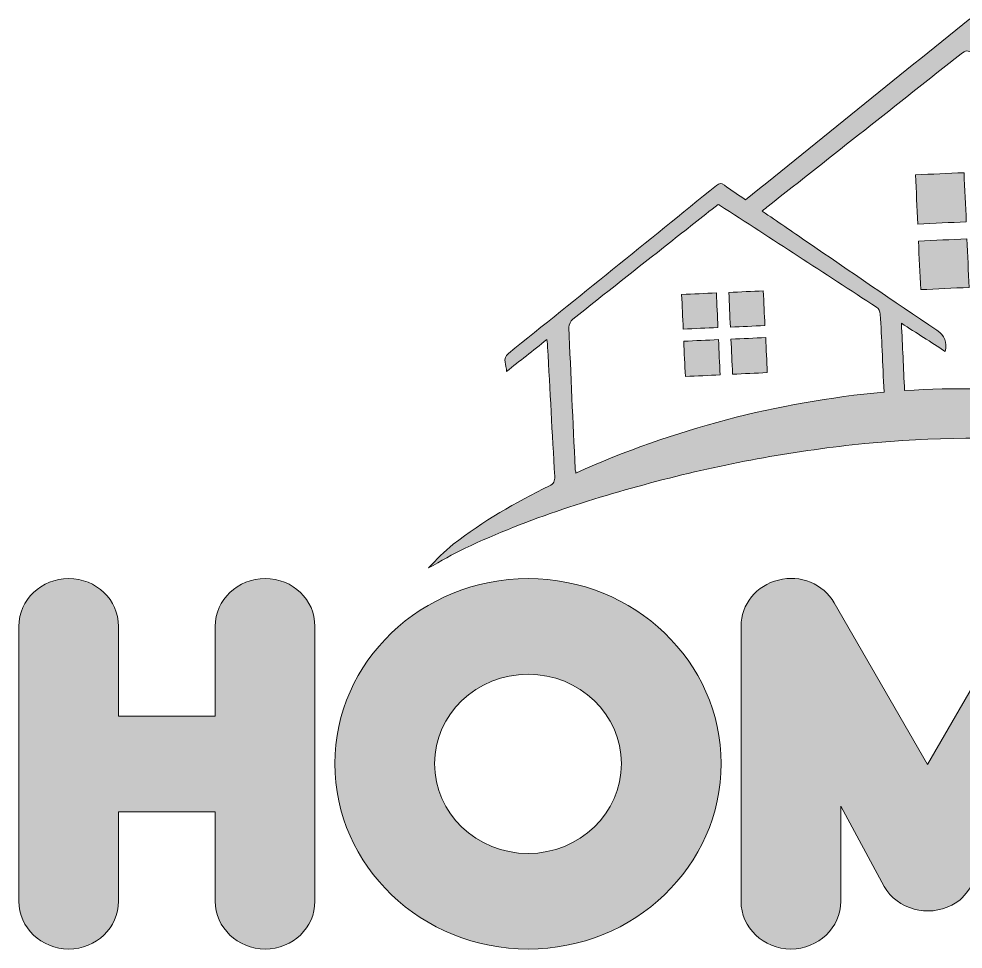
# Model space of a CAD drawing. Header units: inches. Extents: x 28 to 472, y -451 to -49.
# Drawn here: x 28.4 to 249.9, y -267.5 to -49.3 of the extents above; entities that cross this region are included whole.
import ezdxf

# ---------------------------------------------------------------- set-up
doc = ezdxf.new("R2010")
doc.units = ezdxf.units.IN
doc.header["$MEASUREMENT"] = 0
doc.layers.add('Layer 1', color=7, linetype='Continuous')

# ---------------------------------------------------------------- blocks, each defined once
blk = doc.blocks.new('block 10')
at = {"layer": 'Layer 1', "true_color": 0x024d84}
h = blk.add_hatch(color=156, dxfattribs=at)
h.dxf.hatch_style = 2
edge = h.paths.add_edge_path()
edge.add_spline(control_points=[(97.86, -191.77), (97.86, -191.77), (97.86, -256.26), (97.86, -256.26), (97.86, -262.42), (92.72, -267.47), (86.17, -267.47), (79.74, -267.47), (74.48, -262.42), (74.48, -256.26), (74.48, -256.26), (74.48, -235.28), (74.48, -235.28), (74.48, -235.28), (51.79, -235.28), (51.79, -235.28), (51.79, -235.28), (51.79, -256.26), (51.79, -256.26), (51.79, -262.42), (46.53, -267.47), (40.1, -267.47), (33.67, -267.47), (28.41, -262.42), (28.41, -256.26), (28.41, -256.26), (28.41, -191.77), (28.41, -191.77), (28.41, -185.49), (33.67, -180.56), (40.1, -180.56), (46.53, -180.56), (51.79, -185.49), (51.79, -191.77), (51.79, -191.77), (51.79, -212.86), (51.79, -212.86), (51.79, -212.86), (74.48, -212.86), (74.48, -212.86), (74.48, -212.86), (74.48, -191.77), (74.48, -191.77), (74.48, -185.49), (79.74, -180.56), (86.17, -180.56), (92.72, -180.56), (97.86, -185.49), (97.86, -191.77)], knot_values=[0, 0, 0, 0, 1, 1, 1, 2, 2, 2, 3, 3, 3, 4, 4, 4, 5, 5, 5, 6, 6, 6, 7, 7, 7, 8, 8, 8, 9, 9, 9, 10, 10, 10, 11, 11, 11, 12, 12, 12, 13, 13, 13, 14, 14, 14, 15, 15, 15, 16, 16, 16, 16], degree=3, periodic=1)
h = blk.add_hatch(color=156, dxfattribs=at)
h.dxf.hatch_style = 2
edge = h.paths.add_edge_path()
edge.add_spline(control_points=[(147.91, -180.56), (172.81, -180.56), (193.16, -200.07), (193.16, -223.96), (193.16, -247.96), (172.81, -267.47), (147.91, -267.47), (122.89, -267.47), (102.54, -247.96), (102.54, -223.96), (102.54, -200.07), (122.89, -180.56), (147.91, -180.56)], knot_values=[0, 0, 0, 0, 1, 1, 1, 2, 2, 2, 3, 3, 3, 4, 4, 4, 4], degree=3, periodic=1)
edge = h.paths.add_edge_path()
edge.add_spline(control_points=[(169.77, -223.96), (169.77, -212.41), (159.95, -202.99), (147.91, -202.99), (135.75, -202.99), (125.93, -212.41), (125.93, -223.96), (125.93, -235.62), (135.75, -245.04), (147.91, -245.04), (159.95, -245.04), (169.77, -235.62), (169.77, -223.96)], knot_values=[0, 0, 0, 0, 1, 1, 1, 2, 2, 2, 3, 3, 3, 4, 4, 4, 4], degree=3, periodic=1)
h = blk.add_hatch(color=156, dxfattribs=at)
h.dxf.hatch_style = 2
edge = h.paths.add_edge_path()
edge.add_spline(control_points=[(285.42, -191.77), (285.42, -191.77), (285.42, -256.26), (285.42, -256.26), (285.42, -262.42), (280.15, -267.47), (273.72, -267.47), (267.29, -267.47), (262.03, -262.42), (262.03, -256.26), (262.03, -256.26), (262.03, -233.94), (262.03, -233.94), (262.03, -233.94), (251.86, -252.78), (251.86, -252.78), (249.87, -255.25), (249.64, -255.92), (247.3, -257.15), (241.69, -260.07), (234.56, -258.16), (231.4, -252.78), (231.4, -252.78), (221.23, -233.94), (221.23, -233.94), (221.23, -233.94), (221.23, -256.26), (221.23, -256.26), (221.23, -262.42), (215.97, -267.47), (209.54, -267.47), (203.1, -267.47), (197.84, -262.42), (197.84, -256.26), (197.84, -256.26), (197.84, -191.77), (197.84, -191.77), (197.84, -186.61), (201.47, -182.12), (206.61, -180.89), (211.76, -179.55), (217.14, -181.79), (219.71, -186.28), (219.71, -186.28), (241.57, -224.18), (241.57, -224.18), (241.57, -224.18), (263.55, -186.28), (263.55, -186.28), (266.12, -181.79), (271.5, -179.55), (276.65, -180.89), (281.79, -182.12), (285.42, -186.61), (285.42, -191.77)], knot_values=[0, 0, 0, 0, 1, 1, 1, 2, 2, 2, 3, 3, 3, 4, 4, 4, 5, 5, 5, 6, 6, 6, 7, 7, 7, 8, 8, 8, 9, 9, 9, 10, 10, 10, 11, 11, 11, 12, 12, 12, 13, 13, 13, 14, 14, 14, 15, 15, 15, 16, 16, 16, 17, 17, 17, 18, 18, 18, 18], degree=3, periodic=1)
at = {"layer": 'Layer 1', "lineweight": 0}
for points, knots in [([(97.86, -191.77), (97.86, -191.77), (97.86, -256.26), (97.86, -256.26), (97.86, -262.42), (92.72, -267.47), (86.17, -267.47), (79.74, -267.47), (74.48, -262.42), (74.48, -256.26), (74.48, -256.26), (74.48, -235.28), (74.48, -235.28), (74.48, -235.28), (51.79, -235.28), (51.79, -235.28), (51.79, -235.28), (51.79, -256.26), (51.79, -256.26), (51.79, -262.42), (46.53, -267.47), (40.1, -267.47), (33.67, -267.47), (28.41, -262.42), (28.41, -256.26), (28.41, -256.26), (28.41, -191.77), (28.41, -191.77), (28.41, -185.49), (33.67, -180.56), (40.1, -180.56), (46.53, -180.56), (51.79, -185.49), (51.79, -191.77), (51.79, -191.77), (51.79, -212.86), (51.79, -212.86), (51.79, -212.86), (74.48, -212.86), (74.48, -212.86), (74.48, -212.86), (74.48, -191.77), (74.48, -191.77), (74.48, -185.49), (79.74, -180.56), (86.17, -180.56), (92.72, -180.56), (97.86, -185.49), (97.86, -191.77)], [0, 0, 0, 0, 1, 1, 1, 2, 2, 2, 3, 3, 3, 4, 4, 4, 5, 5, 5, 6, 6, 6, 7, 7, 7, 8, 8, 8, 9, 9, 9, 10, 10, 10, 11, 11, 11, 12, 12, 12, 13, 13, 13, 14, 14, 14, 15, 15, 15, 16, 16, 16, 16]), ([(147.91, -180.56), (172.81, -180.56), (193.16, -200.07), (193.16, -223.96), (193.16, -247.96), (172.81, -267.47), (147.91, -267.47), (122.89, -267.47), (102.54, -247.96), (102.54, -223.96), (102.54, -200.07), (122.89, -180.56), (147.91, -180.56)], [0, 0, 0, 0, 1, 1, 1, 2, 2, 2, 3, 3, 3, 4, 4, 4, 4]), ([(285.42, -191.77), (285.42, -191.77), (285.42, -256.26), (285.42, -256.26), (285.42, -262.42), (280.15, -267.47), (273.72, -267.47), (267.29, -267.47), (262.03, -262.42), (262.03, -256.26), (262.03, -256.26), (262.03, -233.94), (262.03, -233.94), (262.03, -233.94), (251.86, -252.78), (251.86, -252.78), (249.87, -255.25), (249.64, -255.92), (247.3, -257.15), (241.69, -260.07), (234.56, -258.16), (231.4, -252.78), (231.4, -252.78), (221.23, -233.94), (221.23, -233.94), (221.23, -233.94), (221.23, -256.26), (221.23, -256.26), (221.23, -262.42), (215.97, -267.47), (209.54, -267.47), (203.1, -267.47), (197.84, -262.42), (197.84, -256.26), (197.84, -256.26), (197.84, -191.77), (197.84, -191.77), (197.84, -186.61), (201.47, -182.12), (206.61, -180.89), (211.76, -179.55), (217.14, -181.79), (219.71, -186.28), (219.71, -186.28), (241.57, -224.18), (241.57, -224.18), (241.57, -224.18), (263.55, -186.28), (263.55, -186.28), (266.12, -181.79), (271.5, -179.55), (276.65, -180.89), (281.79, -182.12), (285.42, -186.61), (285.42, -191.77)], [0, 0, 0, 0, 1, 1, 1, 2, 2, 2, 3, 3, 3, 4, 4, 4, 5, 5, 5, 6, 6, 6, 7, 7, 7, 8, 8, 8, 9, 9, 9, 10, 10, 10, 11, 11, 11, 12, 12, 12, 13, 13, 13, 14, 14, 14, 15, 15, 15, 16, 16, 16, 17, 17, 17, 18, 18, 18, 18]), ([(169.77, -223.96), (169.77, -212.41), (159.95, -202.99), (147.91, -202.99), (135.75, -202.99), (125.93, -212.41), (125.93, -223.96), (125.93, -235.62), (135.75, -245.04), (147.91, -245.04), (159.95, -245.04), (169.77, -235.62), (169.77, -223.96)], [0, 0, 0, 0, 1, 1, 1, 2, 2, 2, 3, 3, 3, 4, 4, 4, 4])]:
    blk.add_open_spline(points, degree=3, knots=knots, dxfattribs=at)
blk = doc.blocks.new('block 12')
at = {"layer": 'Layer 1', "true_color": 0xca0c32}
h = blk.add_hatch(color=242, dxfattribs=at)
h.dxf.hatch_style = 2
edge = h.paths.add_edge_path()
edge.add_spline(control_points=[(357.99, -167.53), (355.72, -166.62), (353.47, -165.65), (351.17, -164.8), (348.87, -163.94), (346.55, -163.15), (344.21, -162.41), (321.41, -155.18), (298.09, -150.52), (274.24, -148.54), (258.45, -147.24), (242.67, -147.32), (226.91, -148.89), (210.92, -150.48), (195.15, -153.31), (179.59, -157.34), (163.68, -161.47), (148.05, -166.42), (133.13, -173.41), (130.18, -174.78), (127.39, -176.49), (124.53, -178.05), (126.32, -176.08), (128.22, -174.17), (130.32, -172.52), (137.28, -167.05), (144.95, -162.71), (152.86, -158.8), (153.89, -158.29), (154.19, -157.72), (154.13, -156.59), (153.53, -146.49), (153.01, -136.38), (152.46, -126.28), (152.43, -125.78), (152.37, -125.27), (152.29, -124.49), (148.98, -127.1), (145.91, -129.52), (142.83, -131.95), (142.85, -130.46), (141.71, -129), (143.27, -127.75), (159.56, -114.63), (175.82, -101.5), (192.07, -88.34), (192.75, -87.79), (193.21, -87.75), (193.93, -88.27), (195.55, -89.47), (197.24, -90.56), (198.9, -91.69), (216.51, -77.49), (234, -63.37), (251.49, -49.26), (258.49, -54.06), (265.37, -58.76), (272.24, -63.47), (289.46, -75.24), (306.68, -87.01), (323.89, -98.79), (324.34, -99.11), (325, -99.51), (325.07, -99.95), (325.27, -101.44), (325.26, -102.97), (325.34, -104.74), (320.38, -101.52), (315.69, -98.48), (310.73, -95.28), (310.78, -96.23), (310.8, -96.81), (310.83, -97.38), (311.55, -112.97), (312.29, -128.57), (312.95, -144.17), (313.01, -145.59), (313.54, -146.1), (314.81, -146.5), (327.6, -150.6), (339.94, -155.73), (351.45, -162.7), (353.78, -164.11), (355.98, -165.74), (358.24, -167.27), (358.16, -167.36), (358.07, -167.44), (357.99, -167.53)], knot_values=[0, 0, 0, 0, 1, 1, 1, 2, 2, 2, 3, 3, 3, 4, 4, 4, 5, 5, 5, 6, 6, 6, 7, 7, 7, 8, 8, 8, 9, 9, 9, 10, 10, 10, 11, 11, 11, 12, 12, 12, 13, 13, 13, 14, 14, 14, 15, 15, 15, 16, 16, 16, 17, 17, 17, 18, 18, 18, 19, 19, 19, 20, 20, 20, 21, 21, 21, 22, 22, 22, 23, 23, 23, 24, 24, 24, 25, 25, 25, 26, 26, 26, 27, 27, 27, 28, 28, 28, 29, 29, 29, 29], degree=3, periodic=1)
edge = h.paths.add_edge_path()
edge.add_spline(control_points=[(213.22, -101.49), (223.4, -108.45), (233.53, -115.47), (243.79, -122.3), (245.77, -123.61), (246.07, -125.08), (245.76, -127.28), (242.34, -125.08), (239.01, -122.94), (235.47, -120.67), (235.72, -126.05), (235.95, -131.16), (236.2, -136.46), (259.88, -134.88), (283.09, -137.58), (306.14, -143.84), (306.15, -143.19), (306.18, -142.69), (306.16, -142.2), (305.4, -125.64), (304.62, -109.09), (303.89, -92.54), (303.84, -91.26), (303.43, -90.48), (302.32, -89.76), (285.61, -78.98), (268.93, -68.16), (252.27, -57.29), (251.12, -56.54), (250.47, -56.65), (249.45, -57.46), (234.39, -69.4), (219.3, -81.29), (204.21, -93.19), (203.8, -93.52), (203.41, -93.86), (202.8, -94.36), (206.39, -96.82), (209.81, -99.16), (213.22, -101.49)], knot_values=[0, 0, 0, 0, 1, 1, 1, 2, 2, 2, 3, 3, 3, 4, 4, 4, 5, 5, 5, 6, 6, 6, 7, 7, 7, 8, 8, 8, 9, 9, 9, 10, 10, 10, 11, 11, 11, 12, 12, 12, 13, 13, 13, 13], degree=3, periodic=1)
edge = h.paths.add_edge_path()
edge.add_spline(control_points=[(230.93, -127.06), (230.8, -124.22), (230.71, -121.38), (230.5, -118.55), (230.46, -117.97), (230.11, -117.21), (229.65, -116.91), (217.39, -108.9), (205.1, -100.93), (192.82, -92.96), (192.74, -92.91), (192.64, -92.89), (192.44, -92.81), (188.67, -95.78), (184.85, -98.78), (181.04, -101.79), (173.48, -107.76), (165.91, -113.72), (158.38, -119.73), (157.88, -120.13), (157.41, -120.98), (157.44, -121.6), (157.89, -132.67), (158.41, -143.74), (158.93, -154.81), (158.94, -155.09), (159.02, -155.36), (159.1, -155.79), (182.14, -145.46), (206.15, -139.16), (231.38, -136.8), (231.22, -133.4), (231.08, -130.23), (230.93, -127.06)], knot_values=[0, 0, 0, 0, 1, 1, 1, 2, 2, 2, 3, 3, 3, 4, 4, 4, 5, 5, 5, 6, 6, 6, 7, 7, 7, 8, 8, 8, 9, 9, 9, 10, 10, 10, 11, 11, 11, 11], degree=3, periodic=1)
at = {"layer": 'Layer 1', "lineweight": 0}
for points, knots in [([(357.99, -167.53), (355.72, -166.62), (353.47, -165.65), (351.17, -164.8), (348.87, -163.94), (346.55, -163.15), (344.21, -162.41), (321.41, -155.18), (298.09, -150.52), (274.24, -148.54), (258.45, -147.24), (242.67, -147.32), (226.91, -148.89), (210.92, -150.48), (195.15, -153.31), (179.59, -157.34), (163.68, -161.47), (148.05, -166.42), (133.13, -173.41), (130.18, -174.78), (127.39, -176.49), (124.53, -178.05), (126.32, -176.08), (128.22, -174.17), (130.32, -172.52), (137.28, -167.05), (144.95, -162.71), (152.86, -158.8), (153.89, -158.29), (154.19, -157.72), (154.13, -156.59), (153.53, -146.49), (153.01, -136.38), (152.46, -126.28), (152.43, -125.78), (152.37, -125.27), (152.29, -124.49), (148.98, -127.1), (145.91, -129.52), (142.83, -131.95), (142.85, -130.46), (141.71, -129), (143.27, -127.75), (159.56, -114.63), (175.82, -101.5), (192.07, -88.34), (192.75, -87.79), (193.21, -87.75), (193.93, -88.27), (195.55, -89.47), (197.24, -90.56), (198.9, -91.69), (216.51, -77.49), (234, -63.37), (251.49, -49.26), (258.49, -54.06), (265.37, -58.76), (272.24, -63.47), (289.46, -75.24), (306.68, -87.01), (323.89, -98.79), (324.34, -99.11), (325, -99.51), (325.07, -99.95), (325.27, -101.44), (325.26, -102.97), (325.34, -104.74), (320.38, -101.52), (315.69, -98.48), (310.73, -95.28), (310.78, -96.23), (310.8, -96.81), (310.83, -97.38), (311.55, -112.97), (312.29, -128.57), (312.95, -144.17), (313.01, -145.59), (313.54, -146.1), (314.81, -146.5), (327.6, -150.6), (339.94, -155.73), (351.45, -162.7), (353.78, -164.11), (355.98, -165.74), (358.24, -167.27), (358.16, -167.36), (358.07, -167.44), (357.99, -167.53)], [0, 0, 0, 0, 1, 1, 1, 2, 2, 2, 3, 3, 3, 4, 4, 4, 5, 5, 5, 6, 6, 6, 7, 7, 7, 8, 8, 8, 9, 9, 9, 10, 10, 10, 11, 11, 11, 12, 12, 12, 13, 13, 13, 14, 14, 14, 15, 15, 15, 16, 16, 16, 17, 17, 17, 18, 18, 18, 19, 19, 19, 20, 20, 20, 21, 21, 21, 22, 22, 22, 23, 23, 23, 24, 24, 24, 25, 25, 25, 26, 26, 26, 27, 27, 27, 28, 28, 28, 29, 29, 29, 29]), ([(213.22, -101.49), (223.4, -108.45), (233.53, -115.47), (243.79, -122.3), (245.77, -123.61), (246.07, -125.08), (245.76, -127.28), (242.34, -125.08), (239.01, -122.94), (235.47, -120.67), (235.72, -126.05), (235.95, -131.16), (236.2, -136.46), (259.88, -134.88), (283.09, -137.58), (306.14, -143.84), (306.15, -143.19), (306.18, -142.69), (306.16, -142.2), (305.4, -125.64), (304.62, -109.09), (303.89, -92.54), (303.84, -91.26), (303.43, -90.48), (302.32, -89.76), (285.61, -78.98), (268.93, -68.16), (252.27, -57.29), (251.12, -56.54), (250.47, -56.65), (249.45, -57.46), (234.39, -69.4), (219.3, -81.29), (204.21, -93.19), (203.8, -93.52), (203.41, -93.86), (202.8, -94.36), (206.39, -96.82), (209.81, -99.16), (213.22, -101.49)], [0, 0, 0, 0, 1, 1, 1, 2, 2, 2, 3, 3, 3, 4, 4, 4, 5, 5, 5, 6, 6, 6, 7, 7, 7, 8, 8, 8, 9, 9, 9, 10, 10, 10, 11, 11, 11, 12, 12, 12, 13, 13, 13, 13]), ([(230.93, -127.06), (230.8, -124.22), (230.71, -121.38), (230.5, -118.55), (230.46, -117.97), (230.11, -117.21), (229.65, -116.91), (217.39, -108.9), (205.1, -100.93), (192.82, -92.96), (192.74, -92.91), (192.64, -92.89), (192.44, -92.81), (188.67, -95.78), (184.85, -98.78), (181.04, -101.79), (173.48, -107.76), (165.91, -113.72), (158.38, -119.73), (157.88, -120.13), (157.41, -120.98), (157.44, -121.6), (157.89, -132.67), (158.41, -143.74), (158.93, -154.81), (158.94, -155.09), (159.02, -155.36), (159.1, -155.79), (182.14, -145.46), (206.15, -139.16), (231.38, -136.8), (231.22, -133.4), (231.08, -130.23), (230.93, -127.06)], [0, 0, 0, 0, 1, 1, 1, 2, 2, 2, 3, 3, 3, 4, 4, 4, 5, 5, 5, 6, 6, 6, 7, 7, 7, 8, 8, 8, 9, 9, 9, 10, 10, 10, 11, 11, 11, 11])]:
    blk.add_open_spline(points, degree=3, knots=knots, dxfattribs=at)
blk = doc.blocks.new('block 14')
at = {"layer": 'Layer 1', "true_color": 0xca0c32}
h = blk.add_hatch(color=242, dxfattribs=at)
h.dxf.hatch_style = 2
edge = h.paths.add_edge_path()
edge.add_spline(control_points=[(239.3, -97.39), (243.15, -97.21), (246.88, -97.04), (250.68, -96.86), (250.51, -92.99), (250.33, -89.21), (250.15, -85.34), (246.36, -85.51), (242.62, -85.68), (238.77, -85.86), (238.95, -89.66), (239.12, -93.47), (239.3, -97.39)], knot_values=[0, 0, 0, 0, 1, 1, 1, 2, 2, 2, 3, 3, 3, 4, 4, 4, 4], degree=3, periodic=1)
at = {"layer": 'Layer 1', "lineweight": 0}
blk.add_open_spline([(239.3, -97.39), (243.15, -97.21), (246.88, -97.04), (250.68, -96.86), (250.51, -92.99), (250.33, -89.21), (250.15, -85.34), (246.36, -85.51), (242.62, -85.68), (238.77, -85.86), (238.95, -89.66), (239.12, -93.47), (239.3, -97.39)], degree=3, knots=[0, 0, 0, 0, 1, 1, 1, 2, 2, 2, 3, 3, 3, 4, 4, 4, 4], dxfattribs=at)
blk = doc.blocks.new('block 16')
at = {"layer": 'Layer 1', "true_color": 0xca0c32}
h = blk.add_hatch(color=242, dxfattribs=at)
h.dxf.hatch_style = 2
edge = h.paths.add_edge_path()
edge.add_spline(control_points=[(239.98, -112.77), (243.78, -112.6), (247.5, -112.43), (251.35, -112.25), (251.17, -108.48), (251, -104.72), (250.82, -100.86), (247.06, -101.03), (243.3, -101.21), (239.45, -101.39), (239.63, -105.14), (239.8, -108.87), (239.98, -112.77)], knot_values=[0, 0, 0, 0, 1, 1, 1, 2, 2, 2, 3, 3, 3, 4, 4, 4, 4], degree=3, periodic=1)
at = {"layer": 'Layer 1', "lineweight": 0}
blk.add_open_spline([(239.98, -112.77), (243.78, -112.6), (247.5, -112.43), (251.35, -112.25), (251.17, -108.48), (251, -104.72), (250.82, -100.86), (247.06, -101.03), (243.3, -101.21), (239.45, -101.39), (239.63, -105.14), (239.8, -108.87), (239.98, -112.77)], degree=3, knots=[0, 0, 0, 0, 1, 1, 1, 2, 2, 2, 3, 3, 3, 4, 4, 4, 4], dxfattribs=at)
blk = doc.blocks.new('block 17')
at = {"layer": 'Layer 1', "true_color": 0xca0c32}
h = blk.add_hatch(color=242, dxfattribs=at)
h.dxf.hatch_style = 2
edge = h.paths.add_edge_path()
edge.add_spline(control_points=[(184.77, -133.15), (187.51, -133.03), (190.18, -132.9), (192.93, -132.78), (192.8, -130), (192.67, -127.29), (192.55, -124.5), (189.8, -124.63), (187.14, -124.75), (184.38, -124.88), (184.51, -127.62), (184.63, -130.3), (184.77, -133.15)], knot_values=[0, 0, 0, 0, 1, 1, 1, 2, 2, 2, 3, 3, 3, 4, 4, 4, 4], degree=3, periodic=1)
at = {"layer": 'Layer 1', "lineweight": 0}
blk.add_open_spline([(184.77, -133.15), (187.51, -133.03), (190.18, -132.9), (192.93, -132.78), (192.8, -130), (192.67, -127.29), (192.55, -124.5), (189.8, -124.63), (187.14, -124.75), (184.38, -124.88), (184.51, -127.62), (184.63, -130.3), (184.77, -133.15)], degree=3, knots=[0, 0, 0, 0, 1, 1, 1, 2, 2, 2, 3, 3, 3, 4, 4, 4, 4], dxfattribs=at)
blk = doc.blocks.new('block 18')
at = {"layer": 'Layer 1', "true_color": 0xca0c32}
h = blk.add_hatch(color=242, dxfattribs=at)
h.dxf.hatch_style = 2
edge = h.paths.add_edge_path()
edge.add_spline(control_points=[(204, -132.24), (203.87, -129.47), (203.75, -126.79), (203.62, -124.01), (200.91, -124.14), (198.25, -124.26), (195.47, -124.39), (195.6, -127.1), (195.72, -129.8), (195.85, -132.61), (198.52, -132.49), (201.17, -132.37), (204, -132.24)], knot_values=[0, 0, 0, 0, 1, 1, 1, 2, 2, 2, 3, 3, 3, 4, 4, 4, 4], degree=3, periodic=1)
at = {"layer": 'Layer 1', "lineweight": 0}
blk.add_open_spline([(204, -132.24), (203.87, -129.47), (203.75, -126.79), (203.62, -124.01), (200.91, -124.14), (198.25, -124.26), (195.47, -124.39), (195.6, -127.1), (195.72, -129.8), (195.85, -132.61), (198.52, -132.49), (201.17, -132.37), (204, -132.24)], degree=3, knots=[0, 0, 0, 0, 1, 1, 1, 2, 2, 2, 3, 3, 3, 4, 4, 4, 4], dxfattribs=at)
blk = doc.blocks.new('block 19')
at = {"layer": 'Layer 1', "true_color": 0xca0c32}
h = blk.add_hatch(color=242, dxfattribs=at)
h.dxf.hatch_style = 2
edge = h.paths.add_edge_path()
edge.add_spline(control_points=[(192.04, -113.55), (189.33, -113.67), (186.67, -113.8), (183.9, -113.92), (184.02, -116.6), (184.15, -119.26), (184.27, -122.03), (186.95, -121.9), (189.64, -121.78), (192.41, -121.65), (192.29, -118.96), (192.17, -116.3), (192.04, -113.55)], knot_values=[0, 0, 0, 0, 1, 1, 1, 2, 2, 2, 3, 3, 3, 4, 4, 4, 4], degree=3, periodic=1)
at = {"layer": 'Layer 1', "lineweight": 0}
blk.add_open_spline([(192.04, -113.55), (189.33, -113.67), (186.67, -113.8), (183.9, -113.92), (184.02, -116.6), (184.15, -119.26), (184.27, -122.03), (186.95, -121.9), (189.64, -121.78), (192.41, -121.65), (192.29, -118.96), (192.17, -116.3), (192.04, -113.55)], degree=3, knots=[0, 0, 0, 0, 1, 1, 1, 2, 2, 2, 3, 3, 3, 4, 4, 4, 4], dxfattribs=at)
blk = doc.blocks.new('block 20')
at = {"layer": 'Layer 1', "true_color": 0xca0c32}
h = blk.add_hatch(color=242, dxfattribs=at)
h.dxf.hatch_style = 2
edge = h.paths.add_edge_path()
edge.add_spline(control_points=[(195.34, -121.58), (198.05, -121.45), (200.69, -121.33), (203.43, -121.2), (203.31, -118.51), (203.18, -115.85), (203.05, -113.06), (200.41, -113.19), (197.75, -113.31), (194.97, -113.44), (195.09, -116.09), (195.21, -118.74), (195.34, -121.58)], knot_values=[0, 0, 0, 0, 1, 1, 1, 2, 2, 2, 3, 3, 3, 4, 4, 4, 4], degree=3, periodic=1)
at = {"layer": 'Layer 1', "lineweight": 0}
blk.add_open_spline([(195.34, -121.58), (198.05, -121.45), (200.69, -121.33), (203.43, -121.2), (203.31, -118.51), (203.18, -115.85), (203.05, -113.06), (200.41, -113.19), (197.75, -113.31), (194.97, -113.44), (195.09, -116.09), (195.21, -118.74), (195.34, -121.58)], degree=3, knots=[0, 0, 0, 0, 1, 1, 1, 2, 2, 2, 3, 3, 3, 4, 4, 4, 4], dxfattribs=at)
blk = doc.blocks.new('block 11')
at = {"layer": 'Layer 1'}
for name in ['block 12', 'block 14', 'block 16', 'block 19', 'block 20', 'block 18', 'block 17']:
    blk.add_blockref(name, (0, 0), dxfattribs=at)
blk = doc.blocks.new('block 2')
at = {"layer": 'Layer 1'}
for name in ['block 11', 'block 10']:
    blk.add_blockref(name, (0, 0), dxfattribs=at)

msp = doc.modelspace()

# ---------------------------------------------------------------- block references
at = {"layer": 'Layer 1'}
msp.add_blockref('block 2', (0, 0), dxfattribs=at)

doc.saveas('drawing.dxf')
